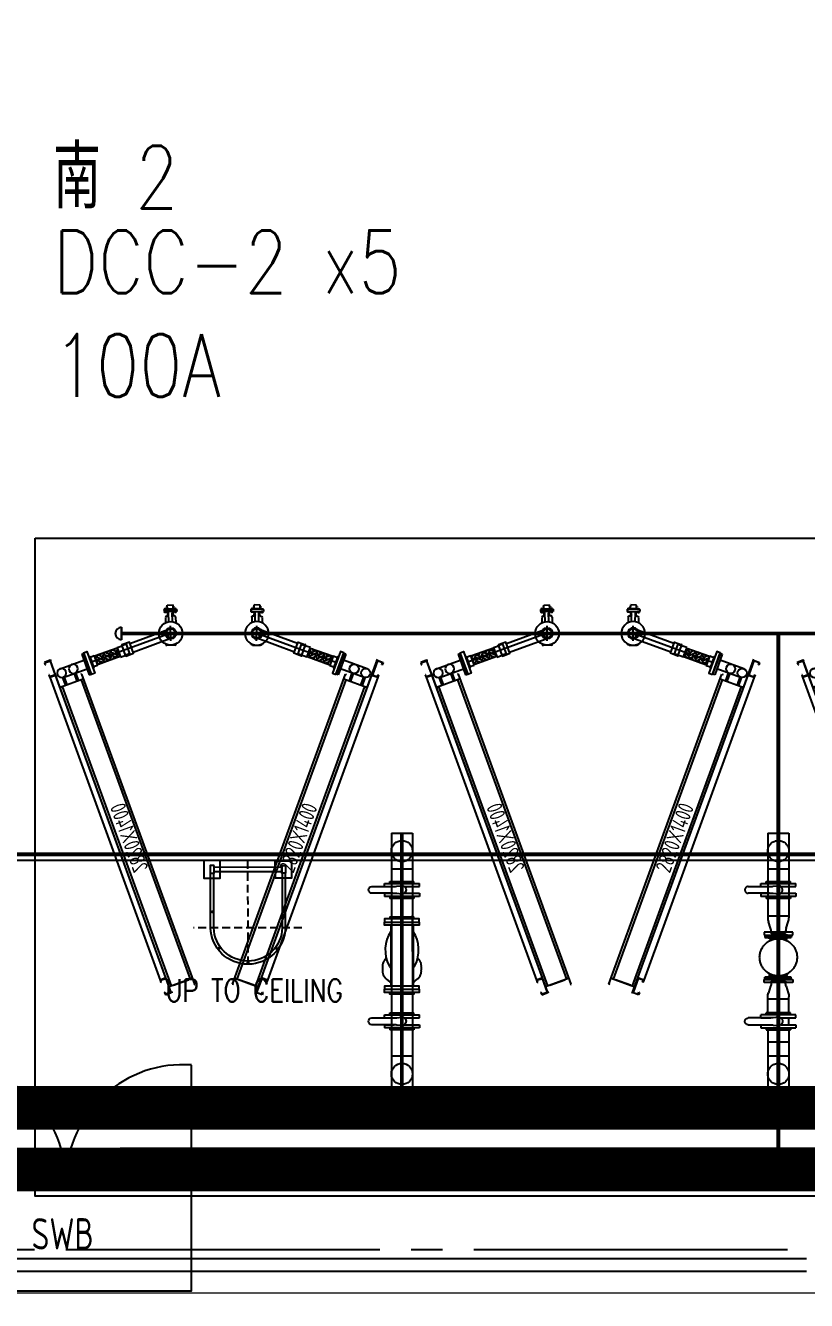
# Model space of a CAD drawing. Extents: x -18489 to 195597, y -1599 to 112111.
# Drawn here: x 2823 to 3445, y -41 to 976 of the extents above; entities that cross this region are included whole.
import ezdxf
from ezdxf.enums import TextEntityAlignment as Align

# ---------------------------------------------------------------- set-up
doc = ezdxf.new("R2010")
doc.units = 0
doc.header["$LTSCALE"] = 100
for name, pattern in [('188K-SM-03-F10-ARCH-PA-Y2257103$0$18P6-SM-03-C40-ARCH-PA-Y2211058$0$DASHED', [19.05, 12.7, -6.35]), ('188K-SM-07-F10-MECH-CR PIPE-Y2257103$0$XFM1Q20-200k$0$CENTER', [2, 1.25, -0.25, 0.25, -0.25]), ('X-S-FAB-L10$0$COL-CEN-LIN', [3.25, 2.5, -0.25, 0.25, -0.25])]:
    doc.linetypes.add(name, pattern=pattern)
for name, color, linetype in [('188K-SM-03-F10-ARCH-PA-Y2257103$0$K-0-TXT-高度', 53, 'Continuous'), ('188K-SM-03-F10-ARCH-PA-Y2257103$0$K-AREA', 53, 'Continuous'), ('188K-SM-03-F10-ARCH-PA-Y2257103$0$K-P-LAD-420', 53, 'Continuous'), ('188K-SM-03-F10-ARCH-PA-Y2257103$0$K-P1S-4.2-單抗', 53, 'Continuous'), ('188K-SM-03-F10-ARCH-PA-Y2257103$0$K-岩棉 2hr 7.5-非抗', 53, 'Continuous'), ('188K-SM-03-F10-ELEC-EQ-Y2257103$0$E-PANEL', 255, 'Continuous'), ('188K-SM-07-F10-MECH-CR PIPE-Y2257103$0$00_AC_CHS_12℃', 4, 'Continuous'), ('188K-SM-07-F10-MECH-CR PIPE-Y2257103$0$00_AC_CHS_20℃', 3, 'Continuous'), ('188K-SM-07-F10-MECH-CR PIPE-Y2257103$0$00_DCC', 7, 'Continuous'), ('188K-SM-07-F10-MECH-CR PIPE-Y2257103$0$00_閥站分組', 1, 'Continuous'), ('188K-SM-07-F10-MECH-CR PIPE-Y2257103$0$XFM1Q20-200k$0$U-PCW-V', 2, 'Continuous'), ('X-S-FAB-L10$0$0-DIM-TXT', 8, 'Continuous'), ('X-S-FAB-L10$0$A-WALL-EX', 8, 'Continuous'), ('X-S-FAB-L10$0$BLOCK', 8, 'Continuous'), ('X-S-FAB-L10$0$CCL', 8, 'X-S-FAB-L10$0$COL-CEN-LIN')]:
    doc.layers.add(name, color=color, linetype=linetype)
doc.styles.add('188K-SM-03-F10-ARCH-PA-Y2257103$0$18P2-XFDP10$0$AA-TXT', font='simplex.shx', dxfattribs={"width": 0.8, "bigfont": 'chineset.shx'})
doc.styles.add('188K-SM-03-F10-ELEC-EQ-Y2257103$0$X-F-L25-E-PDP-EQ-200K$0$AA-TXT', font='isocp.shx', dxfattribs={"bigfont": 'chineset.shx'})
doc.styles.add('188K-SM-07-F10-MECH-CR PIPE-Y2257103$0$XFM1Q20-200k$0$12P7-XCM2P10$0$AA-TXT', font='simplex.shx', dxfattribs={"bigfont": 'china.shx'})
doc.styles.add('188K-SM-07-F10-MECH-CR PIPE-Y2257103$0$XFM1Q20-200k$0$aa-txt', font='isocp.shx', dxfattribs={"bigfont": 'chineset.shx'})
doc.styles.add('X-S-FAB-L10$0$CHINA', font='simplex.shx', dxfattribs={"width": 0.75, "bigfont": 'chineset.shx'})
doc.styles.add('X-S-FAB-L10$0$Standard', font='', dxfattribs={"width": 0.8})
doc.styles.add('X-S-FAB-L10$0$TG_NOTE_TEXT', font='simplex.shx', dxfattribs={"width": 0.75, "bigfont": 'chineset.shx'})
doc.styles.get('X-S-FAB-L10$0$Standard').set_extended_font_data('Microsoft JhengHei')

# ---------------------------------------------------------------- blocks, each defined once
blk = doc.blocks.new('X-S-FAB-L10$0$FAB2-L05')
at = {"layer": 'X-S-FAB-L10$0$CCL'}
blk.add_line((-26880, 720), (1210, 720), dxfattribs=at)
blk = doc.blocks.new('X-S-FAB-L10')
at = {"layer": 'X-S-FAB-L10$0$A-WALL-EX', "lineweight": 0, "flags": 128}
blk.add_lwpolyline([(6815, -35), (1800, -35)], dxfattribs=at)
at = {"layer": 'X-S-FAB-L10$0$BLOCK'}
blk.add_blockref('X-S-FAB-L10$0$FAB2-L05', (26160, -720), dxfattribs=at)
at = {"style": 'X-S-FAB-L10$0$TG_NOTE_TEXT', "width": 0.5, "flags": 1}
for p in [(7463.301, 9020), (18268.251, 8649), (11197.77, 4800.167), (16485.801, 4800.167), (25420.27, 2635), (13360, 320.001, 0), (7463.301, -33.333)]:
    blk.add_attdef('WH', text='', height=20, dxfattribs=at).set_placement(p, align=Align.BOTTOM_LEFT)
at = {"width": 0.5}
for style, p in [('X-S-FAB-L10$0$TG_NOTE_TEXT', (7585, 9020)), ('X-S-FAB-L10$0$TG_NOTE_TEXT', (18389.95, 8649)), ('X-S-FAB-L10$0$TG_NOTE_TEXT', (11117.5, 4813.5)), ('X-S-FAB-L10$0$TG_NOTE_TEXT', (16607.5, 4813.5)), ('X-S-FAB-L10$0$TG_NOTE_TEXT', (25350, 2635)), ('X-S-FAB-L10$0$Standard', (13129.375, 325.001, 0)), ('X-S-FAB-L10$0$TG_NOTE_TEXT', (7585, -20))]:
    blk.add_attdef('DESC', text='', height=10, dxfattribs=dict(at, style=style)).set_placement(p, align=Align.BOTTOM_LEFT)
for tag, style, p in [('TYPE', 'X-S-FAB-L10$0$TG_NOTE_TEXT', (7619.286, 9020)), ('NO', 'X-S-FAB-L10$0$TG_NOTE_TEXT', (7650.095, 9020)), ('TYPE', 'X-S-FAB-L10$0$TG_NOTE_TEXT', (18424.236, 8649)), ('NO', 'X-S-FAB-L10$0$TG_NOTE_TEXT', (18455.045, 8649)), ('NO', 'X-S-FAB-L10$0$TG_NOTE_TEXT', (11088.595, 4813.5)), ('TYPE', 'X-S-FAB-L10$0$TG_NOTE_TEXT', (11151.786, 4813.5)), ('TYPE', 'X-S-FAB-L10$0$TG_NOTE_TEXT', (16641.786, 4813.5)), ('NO', 'X-S-FAB-L10$0$TG_NOTE_TEXT', (16672.595, 4813.5)), ('NO', 'X-S-FAB-L10$0$TG_NOTE_TEXT', (25313, 2635)), ('TYPE', 'X-S-FAB-L10$0$TG_NOTE_TEXT', (25350, 2635)), ('NO', 'X-S-FAB-L10$0$Standard', (13100, 320.001, 0)), ('TYPE', 'X-S-FAB-L10$0$Standard', (13129.375, 320.001, 0)), ('TYPE', 'X-S-FAB-L10$0$TG_NOTE_TEXT', (7619.286, -20)), ('NO', 'X-S-FAB-L10$0$TG_NOTE_TEXT', (7650.095, -20))]:
    blk.add_attdef(tag, text='', height=10, dxfattribs=dict(at, style=style)).set_placement(p, align=Align.BOTTOM_RIGHT)
at = {"style": 'X-S-FAB-L10$0$TG_NOTE_TEXT', "width": 0.5, "flags": 1}
for rotation, p in [(180, (43, 7480)), (180, (943, 7480)), (90, (24310, 3717.77)), (270, (17080, 1711.699))]:
    blk.add_attdef('WH', text='', height=20, rotation=rotation, dxfattribs=at).set_placement(p, align=Align.BOTTOM_LEFT)
at = {"width": 0.5}
for rotation, style, p in [(180, 'X-S-FAB-L10$0$Standard', (317.625, 7480)), (180, 'X-S-FAB-L10$0$Standard', (1217.625, 7480)), (90, 'X-S-FAB-L10$0$TG_NOTE_TEXT', (24310, 3647.5)), (270, 'X-S-FAB-L10$0$TG_NOTE_TEXT', (17080, 1605))]:
    blk.add_attdef('DESC', text='', height=10, rotation=rotation, dxfattribs=dict(at, style=style)).set_placement(p, align=Align.BOTTOM_LEFT)
for tag, rotation, style, p in [('TYPE', 180, 'X-S-FAB-L10$0$Standard', (317.625, 7480)), ('NO', 180, 'X-S-FAB-L10$0$Standard', (347, 7480)), ('TYPE', 180, 'X-S-FAB-L10$0$Standard', (1217.625, 7480)), ('NO', 180, 'X-S-FAB-L10$0$Standard', (1247, 7480)), ('TYPE', 90, 'X-S-FAB-L10$0$TG_NOTE_TEXT', (24310, 3647.5)), ('NO', 90, 'X-S-FAB-L10$0$TG_NOTE_TEXT', (24310, 3610.5)), ('TYPE', 270, 'X-S-FAB-L10$0$TG_NOTE_TEXT', (17080, 1605)), ('NO', 270, 'X-S-FAB-L10$0$TG_NOTE_TEXT', (17080, 1573))]:
    blk.add_attdef(tag, text='', height=10, rotation=rotation, dxfattribs=dict(at, style=style)).set_placement(p, align=Align.BOTTOM_RIGHT)
at = {"layer": 'X-S-FAB-L10$0$0-DIM-TXT', "style": 'X-S-FAB-L10$0$CHINA', "width": 0.75}
for p in [(667.414, 7855.1, -2689.4), (22627.353, 6728.814), (25644.722, 6728.814), (24778.787, 5569.051), (1118.252, 4980), (417.801, 4594.623), (23874.84, 4355), (22927.43, 4330.122), (23749.869, 3901.367), (417.801, 3765.236), (1118.252, 3730), (417.801, 3115.79), (536.882, 2227.832), (16908.994, 1782.652), (888.445, 880.466), (16977.43, 750), (18878.841, 750), (25641.221, 553.233), (21364.03, 526.894)]:
    blk.add_attdef('HIG', text='', height=80, dxfattribs=at).set_placement(p, align=Align.MIDDLE_LEFT)
blk = doc.blocks.new('188K-SM-03-F10-ELEC-EQ-Y2257103$0$E-SWB')
at = {"color": 140}
for p, q in [((60, 90), (60, 180)), ((260, 90), (260, 180)), ((0, 90), (0, 150)), ((60, 85), (0, 85)), ((260, 85), (60, 85))]:
    blk.add_line(p, q, dxfattribs=at)
for points in [[(60, 90), (0, 90), (0, 0), (60, 0)], [(260, 90), (60, 90), (60, 0), (260, 0)]]:
    blk.add_lwpolyline(points, close=True, dxfattribs=at)
for centre, radius, start, end in [((66.7, 86.9), 93.4, 1.9321, 94.0935), ((253.3, 86.9), 93.4, 85.9065, 178.0679), ((-9.6, 80.4), 70.3, 7.8575, 82.1425)]:
    blk.add_arc(centre, radius, start, end, dxfattribs=at)
at = {"color": 140, "style": '188K-SM-03-F10-ELEC-EQ-Y2257103$0$X-F-L25-E-PDP-EQ-200K$0$AA-TXT', "width": 0.8}
blk.add_text('SWB', height=25, dxfattribs=at).set_placement((157.4, 45.4), align=Align.MIDDLE_CENTER)
blk = doc.blocks.new('188K-SM-03-F10-ELEC-EQ-Y2257103')
at = {"layer": '188K-SM-03-F10-ELEC-EQ-Y2257103$0$E-PANEL'}
blk.add_blockref('188K-SM-03-F10-ELEC-EQ-Y2257103$0$E-SWB', (2695, -33), dxfattribs=at)
blk = doc.blocks.new('188K-SM-07-F10-MECH-CR PIPE-Y2257103$0$XFM1Q20-200k$0$BV-150V-T1')
at = {"color": 0, "linetype": 'ByBlock'}
for p, q in [((-2.7, 14), (-5.2, 14)), ((-5.2, -14), (-5.2, 14)), ((2.7, 14), (5.2, 14)), ((5.2, 14), (5.2, -14)), ((-5.2, 9.6), (-6.7, 9.6)), ((-6.7, -9.6), (-6.7, 9.6)), ((5.2, 9.6), (6.7, 9.6)), ((6.7, 9.6), (6.7, -9.6)), ((-5.2, -9.6), (-6.7, -9.6)), ((2.7, -8.4), (-2.7, -8.4)), ((5.2, -9.6), (6.7, -9.6)), ((-2.7, -14), (-5.2, -14)), ((2.7, -14), (5.2, -14))]:
    blk.add_line(p, q, dxfattribs=at)
blk.add_lwpolyline([(-2.7, 7.5), (-2.7, 24, -1), (2.7, 24), (2.7, 7.7, 0.028765), (2.9, 4.2), (3.3, 0.3, -1.044614), (-3.3, 0), (-2.9, 4.1, 0.028765)], format="xyb", close=True, dxfattribs=at)
for points in [[(-2.7, 14), (-2.7, 6.1)], [(2.7, 14), (2.7, 6.3)], [(-2.7, -2), (-2.7, -14)], [(2.7, -2), (2.7, -14)]]:
    blk.add_lwpolyline(points, dxfattribs=at)
blk = doc.blocks.new('188K-SM-07-F10-MECH-CR PIPE-Y2257103$0$XFM1Q20-200k$0$YS-06-B')
at = {"layer": '188K-SM-07-F10-MECH-CR PIPE-Y2257103$0$XFM1Q20-200k$0$U-PCW-V', "color": 0}
for p, q in [((55, 8.9), (6.9, 8.9)), ((55, -8.9), (6.9, -8.9))]:
    blk.add_line(p, q, dxfattribs=at)
for points in [[(4, -13.8), (1.4, -13.8), (1.4, 13.8), (4, 13.8), (4, -13.8)], [(4, -13.8), (6.5, -13.8), (6.5, 13.8), (4, 13.8), (4, -13.8)], [(57.5, -13.8), (55, -13.8), (55, 13.8), (57.5, 13.8), (57.5, -13.8)], [(57.5, -13.8), (60, -13.8), (60, 13.8), (57.5, 13.8), (57.5, -13.8)], [(1.4, -9.6), (0, -9.6), (0, 9.6), (1.4, 9.6)], [(60, -9.6), (61.5, -9.6), (61.5, 9.6), (60, 9.6)]]:
    blk.add_lwpolyline(points, dxfattribs=at)
for points in [[(18.6, 15.5, 0.133256), (14.6, 14.4, 0.106756), (10.9, 10.9, 0.036777), (9.6, 8.9, 0.036777)], [(28.8, 12.5, 0.064337), (26.3, 14.4, 0.133256), (22.3, 15.5)], [(9.6, -8.9, 0.036777), (10.9, -10.9, 0.106756), (14.6, -14.4, 0.133256), (18.6, -15.5)], [(22.3, -15.5, 0.133256), (26.3, -14.4, 0.064337), (28.8, -12.5, 0.064337)]]:
    blk.add_lwpolyline(points, format="xyb", dxfattribs=at)
for centre, radius, start, end in [((20.5, 4.3), 11.3, 80.5245, 99.4755), ((29, 0), 12.1, 121.7693, 132.5173), ((35.2, -14.3), 27.6, 57.3698, 116.9234), ((29, 0), 12.1, 227.4827, 238.2307), ((35.2, 14.3), 27.6, 243.0766, 302.6302), ((20.5, -4.3), 11.3, 260.5245, 279.4755)]:
    blk.add_arc(centre, radius, start, end, dxfattribs=at)
blk = doc.blocks.new('188K-SM-07-F10-MECH-CR PIPE-Y2257103$0$DCC-閥站(入)')
at = {"layer": '188K-SM-07-F10-MECH-CR PIPE-Y2257103$0$00_DCC', "color": 4}
for p, q in [((-8.4, 206.3, 0), (-8.4, 0, 0)), ((-8.4, 206.3), (8.4, 206.3)), ((8.4, 206.3, 0), (8.4, 0, 0)), ((-8.4, 177.7), (8.4, 177.7)), ((8.4, 112, 0), (8.4, 140.6, 0)), ((-8.4, 28.6), (8.4, 28.6)), ((-8.4, 0), (8.4, 0))]:
    blk.add_line(p, q, dxfattribs=at)
at = {"layer": '188K-SM-07-F10-MECH-CR PIPE-Y2257103$0$00_DCC', "color": 4, "linetype": '188K-SM-07-F10-MECH-CR PIPE-Y2257103$0$XFM1Q20-200k$0$CENTER'}
blk.add_line((0, 0, 0), (0, 206.3, 0), dxfattribs=at)
at = {"layer": '188K-SM-07-F10-MECH-CR PIPE-Y2257103$0$00_DCC', "color": 4}
for centre in [(0, 192), (0, 14.3)]:
    blk.add_circle(centre, 8.41, dxfattribs=at)
at = {"layer": '188K-SM-07-F10-MECH-CR PIPE-Y2257103$0$00_DCC', "color": 4, "rotation": 90}
for name, p in [('188K-SM-07-F10-MECH-CR PIPE-Y2257103$0$XFM1Q20-200k$0$BV-150V-T1', (0, 161)), ('188K-SM-07-F10-MECH-CR PIPE-Y2257103$0$XFM1Q20-200k$0$YS-06-B', (0, 77.9)), ('188K-SM-07-F10-MECH-CR PIPE-Y2257103$0$XFM1Q20-200k$0$BV-150V-T1', (0, 56.2))]:
    blk.add_blockref(name, p, dxfattribs=at)
blk = doc.blocks.new('188K-SM-07-F10-MECH-CR PIPE-Y2257103$0$XFM1Q20-200k$0$R6-4')
at = {"layer": '188K-SM-07-F10-MECH-CR PIPE-Y2257103$0$00_DCC', "color": 60}
for p, q in [((-5.7, 0), (5.7, 0)), ((-5.7, 0), (-5.7, -1)), ((-6.2, -4.1), (-7.9, -9.3)), ((5.7, 0), (5.7, -1)), ((6.2, -4.1), (7.9, -9.3)), ((-8.4, -14), (-8.4, -12.4)), ((8.4, -14), (-8.4, -14)), ((8.4, -14), (8.4, -12.4))]:
    blk.add_line(p, q, dxfattribs=at)
for centre, start, end in [((1.6, -12.4), 161.7321, 180), ((-15.7, -1), 341.7321, 0), ((15.7, -1), 180, 198.2679), ((-1.6, -12.4), 0, 18.2679)]:
    blk.add_arc(centre, 10, start, end, dxfattribs=at)
blk = doc.blocks.new('188K-SM-07-F10-MECH-CR PIPE-Y2257103$0$DCC-閥站(出)')
at = {"layer": '188K-SM-07-F10-MECH-CR PIPE-Y2257103$0$00_DCC', "color": 60, "linetype": '188K-SM-07-F10-MECH-CR PIPE-Y2257103$0$XFM1Q20-200k$0$CENTER'}
for p, q in [((-8.4, 206.3, 0), (-8.4, 140.2, 0)), ((-8.4, 206.3, 0), (8.4, 206.3, 0)), ((0, 0), (0, 206.3, 0)), ((8.4, 206.3, 0), (8.4, 140.2, 0)), ((-8.4, 177.7, 0), (8.4, 177.7, 0)), ((-10.8, 124.7, 0), (-0.3, 124.7, 0)), ((-10.8, 124.7, 0), (-10.8, 123.2, 0)), ((-10.8, 123.2, 0), (-0.3, 123.2, 0)), ((-10.7, 123.1, 0), (-10.8, 123.2, 0)), ((-0.3, 123.1, 0), (-10.7, 123.1, 0)), ((-7.8, 124.9, 0), (-0.3, 124.9, 0)), ((-7.8, 124.7, 0), (-7.8, 124.9, 0)), ((-7.3, 122.1, 0), (-7.3, 122.9, 0)), ((7.3, 124.9, 0), (-0.3, 124.9, 0)), ((10.2, 124.7, 0), (-0.3, 124.7, 0)), ((10.2, 123.2, 0), (-0.3, 123.2, 0)), ((-0.3, 123.1, 0), (10.1, 123.1, 0)), ((6.7, 121.9, 0), (6.7, 122.9, 0)), ((7.3, 124.7, 0), (7.3, 124.9, 0)), ((10.1, 123.1, 0), (10.2, 123.2, 0)), ((10.2, 124.7, 0), (10.2, 123.2, 0)), ((-6.7, 121.9, 0), (-0.3, 121.9, 0)), ((6.7, 121.9, 0), (-0.3, 121.9, 0)), ((-10.7, 91.5, 0), (-10.8, 91.4, 0)), ((-0.3, 91.5, 0), (-10.7, 91.5, 0)), ((-7.3, 93, 0), (-7.3, 91.7, 0)), ((6.7, 92.5, 0), (-7.3, 92.5, 0)), ((-0.3, 91.5, 0), (10.1, 91.5, 0)), ((6.7, 92.5, 0), (6.7, 91.7, 0)), ((10.1, 91.5, 0), (10.2, 91.4, 0)), ((-10.8, 91.4, 0), (-0.3, 91.4, 0)), ((-10.8, 89.9, 0), (-10.8, 91.4, 0)), ((-10.8, 89.9, 0), (-0.3, 89.9, 0)), ((-7.8, 89.9, 0), (-7.8, 89.7, 0)), ((-7.8, 89.7, 0), (-0.3, 89.7, 0)), ((10.2, 91.4, 0), (-0.3, 91.4, 0)), ((10.2, 89.9, 0), (-0.3, 89.9, 0)), ((7.3, 89.7, 0), (-0.3, 89.7, 0)), ((7.3, 89.9, 0), (7.3, 89.7, 0)), ((10.2, 89.9, 0), (10.2, 91.4, 0)), ((-8.4, 62.6, 0), (-8.4, 74, 0)), ((8.4, 62.6, 0), (8.4, 74, 0)), ((-8.4, 49.5, 0), (-8.4, 0, 0)), ((8.4, 49.5, 0), (8.4, 0, 0)), ((8.4, 39.5, 0), (-8.4, 39.5, 0)), ((-8.4, 28.6, 0), (8.4, 28.6, 0)), ((-8.4, 0, 0), (8.4, 0, 0))]:
    blk.add_line(p, q, dxfattribs=at)
at = {"layer": '188K-SM-07-F10-MECH-CR PIPE-Y2257103$0$00_DCC', "color": 60, "linetype": '188K-SM-07-F10-MECH-CR PIPE-Y2257103$0$XFM1Q20-200k$0$CENTER', "elevation": 0}
for points in [[(-11.4, 124.9), (11.4, 124.9), (11.4, 127.3), (-11.4, 127.3)], [(-11.4, 89.7), (11.4, 89.7), (11.4, 87.3), (-11.4, 87.3)]]:
    blk.add_lwpolyline(points, close=True, dxfattribs=at)
at = {"layer": '188K-SM-07-F10-MECH-CR PIPE-Y2257103$0$00_DCC', "color": 60, "linetype": '188K-SM-07-F10-MECH-CR PIPE-Y2257103$0$XFM1Q20-200k$0$CENTER'}
for centre, radius in [((0, 192, 0), 8.41), ((0, 107.3, 0), 14.9), ((0, 14.3, 0), 8.41)]:
    blk.add_circle(centre, radius, dxfattribs=at)
for centre, radius, start, end in [((-7.5, 122.9, 0), 0.2, 0, 90), ((-7.4, 120.6, 0), 1.5, 45, 85.3609), ((7.4, 120.6, 0), 1.5, 94.6391, 135), ((6.9, 122.9, 0), 0.2, 90, 180), ((-7.5, 120.7, 0), 1.5, 345, 45), ((7.5, 120.7, 0), 1.5, 135, 195), ((-7.5, 91.7, 0), 0.2, 270, 0), ((-8.4, 94, 0), 1.5, 317.6297, 21.3232), ((6.9, 91.7, 0), 0.2, 180, 270), ((8.4, 94, 0), 1.5, 158.6768, 222.3703)]:
    blk.add_arc(centre, radius, start, end, dxfattribs=at)
for name, p, rotation in [('188K-SM-07-F10-MECH-CR PIPE-Y2257103$0$XFM1Q20-200k$0$BV-150V-T1', (0, 161, 0), 90), ('188K-SM-07-F10-MECH-CR PIPE-Y2257103$0$XFM1Q20-200k$0$R6-4', (0, 126.3, 0), 180)]:
    blk.add_blockref(name, p, dxfattribs=dict(at, rotation=rotation))
at = {"layer": '188K-SM-07-F10-MECH-CR PIPE-Y2257103$0$00_DCC', "color": 60, "linetype": '188K-SM-07-F10-MECH-CR PIPE-Y2257103$0$XFM1Q20-200k$0$CENTER', "xscale": -1}
blk.add_blockref('188K-SM-07-F10-MECH-CR PIPE-Y2257103$0$XFM1Q20-200k$0$R6-4', (0, 88.3, 0), dxfattribs=at)
at = {"layer": '188K-SM-07-F10-MECH-CR PIPE-Y2257103$0$00_DCC', "color": 60, "linetype": '188K-SM-07-F10-MECH-CR PIPE-Y2257103$0$XFM1Q20-200k$0$CENTER', "xscale": -1, "rotation": 90}
blk.add_blockref('188K-SM-07-F10-MECH-CR PIPE-Y2257103$0$XFM1Q20-200k$0$BV-150V-T1', (0, 56.2, 0), dxfattribs=at)
blk = doc.blocks.new('188K-SM-07-F10-MECH-CR PIPE-Y2257103$0$XFM1P20-200k$0$005')
at = {"layer": '188K-SM-07-F10-MECH-CR PIPE-Y2257103$0$00_DCC'}
h = blk.add_hatch(dxfattribs=at)
h.set_pattern_fill('AR-HBONE', color=60, scale=0.430893, angle=360, style=0)
h.set_pattern_definition([(135, (-2258.2576, -4619.8331), (-8e-16, 2.4374981), [5.1707143, -1.7235714]), (45, (-2259.4764, -4618.6144), (-8e-16, 2.4374981), [5.1707143, -1.7235714])])
h.paths.add_polyline_path([(21.88125, -3.01625), (21.88125, 3.01625), (5.88125, 3.01625), (5.88125, -3.01625)])
edge = h.paths.add_edge_path(flags=17)
edge.add_line((21.88125, 3.01625), (21.88125, -3.01625))
at = {"layer": '188K-SM-07-F10-MECH-CR PIPE-Y2257103$0$00_DCC', "color": 60}
for p, q in [((5.88125, 3.31625), (3, 3.31625)), ((5.88125, 3.31625), (5.88125, -3.31625)), ((21.88125, 3.01625), (5.88125, 3.01625)), ((5.88125, 3.01625), (5.88125, -3.01625)), ((21.88125, 3.31625), (24.7625, 3.31625)), ((21.88125, 3.31625), (21.88125, -3.31625)), ((21.88125, 3.01625), (21.88125, -3.01625)), ((21.88125, -3.01625), (21.88125, 3.01625)), ((28.2625, 3.31625), (24.7625, 3.31625)), ((28.2625, 3.31625), (28.2625, -3.31625)), ((5.88125, -3.31625), (3, -3.31625)), ((21.88125, -3.01625), (5.88125, -3.01625)), ((21.88125, -3.31625), (28.2625, -3.31625)), ((28.2625, -3.31625), (25.38125, -3.31625))]:
    blk.add_line(p, q, dxfattribs=at)
for points in [[(0, -7.6), (0, 7.6), (2.38125, 7.6), (2.38125, -7.6), (0, -7.6)], [(2.38125, 3.8975), (3, 3.8975), (3, -3.8975), (2.38125, -3.8975)]]:
    blk.add_lwpolyline(points, dxfattribs=at)
blk = doc.blocks.new('188K-SM-07-F10-MECH-CR PIPE-Y2257103$0$DCC_配管')
at = {"layer": '188K-SM-07-F10-MECH-CR PIPE-Y2257103$0$00_DCC', "color": 60}
for p, q in [((-64.6, 32.3, 0), (-64.6, 32.3, 0)), ((-63.2, 32.5, 0), (-58.3, 28.6, 0)), ((-71.2, 26.7, 0), (-62.1, 19.5, 0)), ((-63, 27.7, 0), (-70.3, 18.5, 0)), ((-66.7, 23.1, 0), (-3.2, 1.1)), ((-34, 15.7), (-65.5, 26.6, 0)), ((-58.2, 27.2, 0), (-58.2, 27.2, 0)), ((-82.4, 11.2, 0), (-81.4, 12.6, 0)), ((-74.5, 5, 0), (-82.4, 11.2, 0)), ((-82.4, 10.5, 0), (-82.1, 10.8, 0)), ((-81.7, 9.8, 0), (-82.3, 10.3, 0)), ((-82.1, 10.3, 0), (-81.9, 10.7, 0)), ((-81.7, 10, 0), (-81.4, 10.3, 0)), ((-81.4, 12.6, 0), (-73.5, 6.3, 0)), ((-80.7, 12.7, 0), (-80.9, 12.4, 0)), ((-80.4, 12.5, 0), (-80.7, 12.2, 0)), ((-79.8, 12.1, 0), (-80.5, 12.7, 0)), ((-80, 12.1, 0), (-80.2, 11.8, 0)), ((-79.8, 12, 0), (-80, 11.7, 0)), ((-77, 13.5, 0), (-79.1, 10.8, 0)), ((-73.6, 16.7, 0), (-78, 11.1, 0)), ((-77.8, 15.6, 0), (-75.1, 19, 0)), ((-77.7, 14.1, 0), (-77.2, 13.8, 0)), ((-73.6, 10.8, 0), (-75.7, 8.2, 0)), ((-71.3, 14.9, 0), (-75.6, 9.3, 0)), ((-72.8, 10.3, 0), (-73.3, 10.7, 0)), ((-71.4, 10.5, 0), (-68.7, 13.9, 0)), ((-36.4, 8.8), (-67.7, 19.6, 0)), ((-80.7, 9.1, 0), (-82.5, 6.8, 0)), ((-78.8, 3.9, 0), (-82.5, 6.8, 0)), ((-82.2, 8.1, 0), (-81.9, 8.5, 0)), ((-81.8, 7.8, 0), (-82.2, 8.1, 0)), ((-81.5, 8.2, 0), (-81.9, 8.5, 0)), ((-81.5, 9.8, 0), (-81.2, 10.1, 0)), ((-77, 6.2, 0), (-80.7, 9.1, 0)), ((-79.4, 8.8, 0), (-79.7, 8.3, 0)), ((-77, 6.2, 0), (-78.8, 3.9, 0)), ((-78.1, 4.8, 0), (-77.6, 4.5, 0)), ((-77.6, 7.4, 0), (-78, 7, 0)), ((-77.8, 5.2, 0), (-77.3, 4.9, 0)), ((-77.6, 4.5, 0), (-77.3, 4.9, 0)), ((-76.1, 5.6, 0), (-75.9, 5.9, 0)), ((-76.1, 5.4, 0), (-75.4, 4.9, 0)), ((-75.9, 5.4, 0), (-75.7, 5.7, 0)), ((-75.5, 5.1, 0), (-75.2, 5.4, 0)), ((-75.3, 4.9, 0), (-75, 5.2, 0)), ((-74.4, 7.8, 0), (-74.7, 7.4, 0)), ((-74.2, 7.6, 0), (-74.5, 7.3, 0)), ((-74.5, 5, 0), (-73.5, 6.3, 0)), ((-74.2, 7.8, 0), (-73.6, 7.2, 0)), ((-73.8, 7.2, 0), (-74, 6.9, 0)), ((-73.5, 7.1, 0), (-73.8, 6.7, 0)), ((1.2, 3.4), (-1.2, -3.4))]:
    blk.add_line(p, q, dxfattribs=at)
at = {"layer": '188K-SM-07-F10-MECH-CR PIPE-Y2257103$0$00_DCC', "color": 60, "elevation": 0}
for points in [[(-27.6, 14.6), (-33.6, 16.7), (-36.7, 7.8), (-30.7, 5.7)], [(-28.3, 14.8), (-27.6, 14.6), (-30.7, 5.7), (-31.4, 5.9)]]:
    blk.add_lwpolyline(points, dxfattribs=at)
at = {"layer": '188K-SM-07-F10-MECH-CR PIPE-Y2257103$0$00_DCC', "color": 60}
for centre, radius in [((-66.6, 23.1, 0), 9.44), ((-66.6, 23.1, 0), 4.44), ((-66.7, 23.1, 0), 3.65)]:
    blk.add_circle(centre, radius, dxfattribs=at)
for centre, radius, start, end in [((-63.8, 31.7, 0), 1, 51.7097, 141.7097), ((-65.3, 24.9, 0), 2.22, 232.789, 50.6303), ((-58.9, 27.9, 0), 1, 321.7097, 51.7097), ((-82.2, 10.4, 0), 0.143, 154.39, 309.0293), ((-82.2, 10.9, 0), 0.143, 334.39, 51.7097), ((-82, 10.7, 0), 0.143, 334.39, 129.0293), ((-81.7, 10.4, 0), 0.406, 188.1068, 275.3125), ((-81.8, 10.3, 0), 0.406, 8.1068, 95.3125), ((-81.4, 10.2, 0), 0.143, 334.39, 129.0293), ((-81.1, 10, 0), 0.143, 51.7097, 129.0293), ((-81, 12.5, 0), 0.143, 231.7097, 309.0293), ((-80.8, 12.3, 0), 0.143, 154.39, 309.0293), ((-80.6, 12.6, 0), 0.143, 334.39, 129.0293), ((-80.3, 12.2, 0), 0.406, 188.1068, 275.3125), ((-80.4, 12.1, 0), 0.406, 8.1068, 95.3125), ((-80.1, 11.8, 0), 0.143, 154.39, 309.0293), ((-79.9, 12, 0), 0.143, 334.39, 129.0293), ((-79.9, 11.6, 0), 0.143, 154.39, 231.7097), ((-78.8, 11.8, 0), 1, 231.7097, 321.7097), ((-77.1, 14.9, 0), 1, 141.7097, 231.7097), ((-77.8, 13, 0), 1, 321.7097, 51.7097), ((-73.9, 9.9, 0), 1, 51.7097, 141.7097), ((-72.2, 11.1, 0), 1, 231.7097, 321.7097), ((-81.6, 9.9, 0), 0.143, 154.39, 309.0293), ((-76, 5.5, 0), 0.143, 154.39, 309.0293), ((-76, 6, 0), 0.143, 334.39, 51.7097), ((-75.8, 5.8, 0), 0.143, 334.39, 129.0293), ((-75.5, 5.5, 0), 0.406, 188.1068, 275.3125), ((-74.8, 8.7, 0), 1, 141.7097, 231.7097), ((-75.6, 5.3, 0), 0.406, 8.1068, 95.3125), ((-75.3, 5, 0), 0.143, 154.39, 309.0293), ((-75.1, 5.3, 0), 0.143, 334.39, 129.0293), ((-74.9, 5.1, 0), 0.143, 51.7097, 129.0293), ((-74.8, 7.5, 0), 0.143, 231.7097, 309.0293), ((-74.6, 7.4, 0), 0.143, 154.39, 309.0293), ((-74.1, 7.3, 0), 0.406, 188.1068, 275.3125), ((-74.3, 7.6, 0), 0.143, 334.39, 129.0293), ((-74.2, 7.2, 0), 0.406, 8.1068, 95.3125), ((-73.9, 6.9, 0), 0.143, 154.39, 309.0293), ((-73.7, 7.1, 0), 0.143, 334.39, 129.0293), ((-73.7, 6.7, 0), 0.143, 154.39, 231.7097)]:
    blk.add_arc(centre, radius, start, end, dxfattribs=at)
at = {"layer": '188K-SM-07-F10-MECH-CR PIPE-Y2257103$0$00_DCC', "color": 60, "xscale": 1.210111893907765, "yscale": 1.210111893907765, "zscale": 1.210111893907765, "rotation": 160.8548292855056}
blk.add_blockref('188K-SM-07-F10-MECH-CR PIPE-Y2257103$0$XFM1P20-200k$0$005', (0, 0), dxfattribs=at)
blk = doc.blocks.new('188K-SM-07-F10-MECH-CR PIPE-Y2257103$0$DCC-2_2.82x1.4')
at = {"layer": '188K-SM-07-F10-MECH-CR PIPE-Y2257103$0$00_DCC', "color": 4}
for p, q in [((278, 32.1), (260.5, 32.1)), ((260.5, 30.3), (260.5, 32.1)), ((278, 30.3), (278, 32.1)), ((0, 25), (263, 25.1)), ((0, 24), (0, 25)), ((5, 25), (5, 5)), ((5, 25), (5, 5)), ((5, 23), (259, 23.1)), ((5, 8.6), (5, 21.4)), ((259, 25.1), (259, 5.1)), ((265.6, 20.6), (259, 20.6)), ((278, 30.3), (260.5, 30.3)), ((263, 25.1), (263, 24.1)), ((265.6, 10.2), (265.6, 30.3)), ((272.9, 10.2), (272.9, 30.3)), ((265.6, 19.4), (259, 19.4)), ((265.6, 10.8), (259, 10.8)), ((0, 6), (0, 5)), ((5, 7), (259, 7.1)), ((265.6, 9.6), (259, 9.6))]:
    blk.add_line(p, q, dxfattribs=at)
at = {"layer": '188K-SM-07-F10-MECH-CR PIPE-Y2257103$0$00_DCC', "color": 24}
for p, q in [((0, 5), (282, 5.1)), ((282, 5.1), (282, 6.1))]:
    blk.add_line(p, q, dxfattribs=at)
at = {"layer": '188K-SM-07-F10-MECH-CR PIPE-Y2257103$0$00_DCC'}
for p, q in [((0, 0), (0, 5)), ((0, 5), (12.5, 5)), ((2, 0), (0, 0)), ((12.2, 4.7), (0.3, 4.7)), ((0.3, 4.7), (0.3, 0.3)), ((0.3, 0.3), (2, 0.3)), ((2, 0.3), (2, 0)), ((10.5, 0), (10.5, 0.3)), ((10.5, 0.3), (12.2, 0.3)), ((12.5, 0), (10.5, 0)), ((12.2, 0.3), (12.2, 4.7)), ((12.5, 5), (12.5, 0)), ((12.5, 0), (12.5, 5)), ((269.5, 5.1), (269.5, 0.1)), ((269.5, 0.1), (269.5, 5.1)), ((269.5, 5.1), (282, 5.1)), ((271.5, 0.1), (269.5, 0.1)), ((281.7, 4.8), (269.8, 4.8)), ((269.8, 4.8), (269.8, 0.4)), ((269.8, 0.4), (271.5, 0.4)), ((271.5, 0.4), (271.5, 0.1)), ((280, 0.1), (280, 0.4)), ((280, 0.4), (281.7, 0.4)), ((282, 0.1), (280, 0.1)), ((281.7, 0.4), (281.7, 4.8)), ((282, 5.1), (282, 0.1))]:
    blk.add_line(p, q, dxfattribs=at)
at = {"layer": '188K-SM-07-F10-MECH-CR PIPE-Y2257103$0$00_DCC', "color": 3}
for p, q in [((12.5, 5), (269.5, 5.1)), ((269.5, 0.1), (12.5, 0))]:
    blk.add_line(p, q, dxfattribs=at)
at = {"layer": '188K-SM-07-F10-MECH-CR PIPE-Y2257103$0$00_DCC'}
blk.add_lwpolyline([(2, -0.2), (2, 0)], dxfattribs=at)
at = {"layer": '188K-SM-07-F10-MECH-CR PIPE-Y2257103$0$00_DCC', "color": 4}
for centre in [(269.3, 20), (269.3, 10.2)]:
    blk.add_circle(centre, 3.65, dxfattribs=at)
at = {"layer": '188K-SM-07-F10-MECH-CR PIPE-Y2257103$0$00_DCC', "xscale": -1, "rotation": 70.85482928510031}
blk.add_blockref('188K-SM-07-F10-MECH-CR PIPE-Y2257103$0$DCC_配管', (269.3, 32.1), dxfattribs=at)
at = {"layer": '188K-SM-07-F10-MECH-CR PIPE-Y2257103$0$00_DCC', "color": 4, "style": '188K-SM-07-F10-MECH-CR PIPE-Y2257103$0$XFM1Q20-200k$0$aa-txt', "width": 0.8}
blk.add_text('2820X1400', height=12.5, rotation=360, dxfattribs=at).set_placement((127.6, 15.8), align=Align.MIDDLE)
blk = doc.blocks.new('188K-SM-07-F10-MECH-CR PIPE-Y2257103')
at = {"layer": '188K-SM-07-F10-MECH-CR PIPE-Y2257103$0$00_AC_CHS_12℃', "ltscale": 1000, "const_width": 35}
blk.add_lwpolyline([(1863.885, 112.877), (12844.042, 112.877), (12844.042, -152.494), (15041.321, -152.494), (15041.321, 85.834), (16672.641, 85.834), (16672.641, 1909.873), (24026.171, 1909.873)], dxfattribs=at)
at = {"layer": '188K-SM-07-F10-MECH-CR PIPE-Y2257103$0$00_AC_CHS_12℃', "ltscale": 1000, "const_width": 3, "elevation": 0}
blk.add_lwpolyline([(3122.713, 331.862), (3122.713, 109.542)], dxfattribs=at)
at = {"layer": '188K-SM-07-F10-MECH-CR PIPE-Y2257103$0$00_AC_CHS_20℃', "ltscale": 1000}
for p, q in [((2899.347, 496.081, 0), (2899.347, 486.081, 0)), ((2899.347, 486.081, 0), (2899.347, 496.081, 0))]:
    blk.add_line(p, q, dxfattribs=at)
at = {"layer": '188K-SM-07-F10-MECH-CR PIPE-Y2257103$0$00_AC_CHS_20℃', "ltscale": 1000, "const_width": 35}
blk.add_lwpolyline([(1863.885, 63.55), (12780.714, 65.58), (12782.797, -201.709), (15093.572, -202.093), (15101.312, 29.205), (16720.194, 27.785), (16720.194, 1812.454), (24026.171, 1812.454)], dxfattribs=at)
at = {"layer": '188K-SM-07-F10-MECH-CR PIPE-Y2257103$0$00_AC_CHS_20℃', "ltscale": 1000, "const_width": 3, "elevation": 0}
for points in [[(2899.347, 491.081), (3560.459, 491.081)], [(3422.601, 60.5), (3422.601, 491.081)]]:
    blk.add_lwpolyline(points, dxfattribs=at)
at = {"layer": '188K-SM-07-F10-MECH-CR PIPE-Y2257103$0$00_AC_CHS_20℃', "ltscale": 1000}
blk.add_arc((2899.347, 491.081, 0), 5, 90, 270, dxfattribs=at)
blk.add_arc((2899.347, 491.081, 0), 5, 90, 270, dxfattribs=at)
at = {"layer": '188K-SM-07-F10-MECH-CR PIPE-Y2257103$0$00_閥站分組', "ltscale": 1000, "elevation": 0}
blk.add_lwpolyline([(2830.493, 567.105), (3563.773, 567.105), (3563.773, 42.337), (2830.493, 42.337)], close=True, dxfattribs=at)
at = {"layer": '188K-SM-07-F10-MECH-CR PIPE-Y2257103$0$00_DCC', "xscale": -1, "rotation": 290.021059431338}
for p in [(2934.268, 202.991), (3234.156, 202.99), (3534.044, 202.99)]:
    blk.add_blockref('188K-SM-07-F10-MECH-CR PIPE-Y2257103$0$DCC-2_2.82x1.4', p, dxfattribs=at)
at = {"layer": '188K-SM-07-F10-MECH-CR PIPE-Y2257103$0$00_DCC', "rotation": 69.978940568662}
for p in [(3011.269, 202.991), (3311.157, 202.99)]:
    blk.add_blockref('188K-SM-07-F10-MECH-CR PIPE-Y2257103$0$DCC-2_2.82x1.4', p, dxfattribs=at)
at = {"layer": '188K-SM-07-F10-MECH-CR PIPE-Y2257103$0$00_DCC'}
blk.add_blockref('188K-SM-07-F10-MECH-CR PIPE-Y2257103$0$DCC-閥站(入)', (3122.713, 125.606, 0), dxfattribs=at)
at = {"layer": '188K-SM-07-F10-MECH-CR PIPE-Y2257103$0$00_DCC', "color": 4}
blk.add_blockref('188K-SM-07-F10-MECH-CR PIPE-Y2257103$0$DCC-閥站(出)', (3422.601, 125.606, 0), dxfattribs=at)
at = {"layer": '188K-SM-07-F10-MECH-CR PIPE-Y2257103$0$00_閥站分組', "style": '188K-SM-07-F10-MECH-CR PIPE-Y2257103$0$XFM1Q20-200k$0$12P7-XCM2P10$0$AA-TXT', "width": 0.8}
for s, p in [('南 2', (2844.85, 854.959)), ('DCC-2 x5', (2844.85, 787.459)), ('100A', (2844.85, 704.816))]:
    blk.add_text(s, height=50, dxfattribs=at).set_placement(p, align=Align.MIDDLE_LEFT)
blk = doc.blocks.new('188K-SM-03-F10-ARCH-PA-Y2257103$0$LAD-1')
at = {"linetype": '188K-SM-03-F10-ARCH-PA-Y2257103$0$18P6-SM-03-C40-ARCH-PA-Y2211058$0$DASHED', "ltscale": 0.005}
for points in [[(-77.4, -42.9), (-77.4, 43.5)], [(-106.5, 0), (-23.9, 0)]]:
    blk.add_lwpolyline(points, dxfattribs=at)
for points in [[(-23.8, 22.2), (-23.8, 35.2), (-37.8, 35.2), (-37.8, 22.2)], [(-27.8, 27), (-27.8, 30), (-33.8, 30), (-33.8, 27)], [(-28.9, 27), (-28.9, -27), (-32.7, -27), (-32.7, 27)], [(-23.9, -21.8), (-23.9, -34.8), (-37.9, -34.8), (-37.9, -21.8)], [(-27.8, -27), (-27.8, -30), (-33.8, -30), (-33.8, -27)]]:
    blk.add_lwpolyline(points, close=True)
for points in [[(-33.8, -29.7), (-77.4, -29.7, -0.976777), (-77.4, 29.8), (-33.8, 29.8)], [(-33.8, -27.2), (-77.4, -27.2, -0.974646), (-77.4, 27.3), (-33.8, 27.3)]]:
    blk.add_lwpolyline(points, format="xyb")
for centre in [(-93.7, 23.2), (-64.6, 28.5), (-105.2, 0), (-93.7, -22.5), (-64.6, -28.5)]:
    blk.add_circle(centre, 0.5)
blk = doc.blocks.new('188K-SM-03-F10-ARCH-PA-Y2257103')
at = {"layer": '188K-SM-03-F10-ARCH-PA-Y2257103$0$K-AREA', "const_width": 3, "elevation": 0}
blk.add_lwpolyline([(14160, 315), (1855, 315), (1855, 8313), (1775, 8313), (1775, 8630)], dxfattribs=at)
at = {"layer": '188K-SM-03-F10-ARCH-PA-Y2257103$0$K-P1S-4.2-單抗'}
for p, q in [((7405, 315, 0), (1860, 315, 0)), ((7405, 310, 0), (1860, 310, 0))]:
    blk.add_line(p, q, dxfattribs=at)
at = {"layer": '188K-SM-03-F10-ARCH-PA-Y2257103$0$K-岩棉 2hr 7.5-非抗'}
for p, q in [((3445, -7.5, 0), (2675, -7.5, 0)), ((3445, -17.5, 0), (2675, -17.5, 0))]:
    blk.add_line(p, q, dxfattribs=at)
at = {"layer": '188K-SM-03-F10-ARCH-PA-Y2257103$0$K-P-LAD-420', "rotation": 90.07229666140849}
blk.add_blockref('188K-SM-03-F10-ARCH-PA-Y2257103$0$LAD-1', (3000, 333.8, 0), dxfattribs=at)
at = {"layer": '188K-SM-03-F10-ARCH-PA-Y2257103$0$K-0-TXT-高度', "style": '188K-SM-03-F10-ARCH-PA-Y2257103$0$18P2-XFDP10$0$AA-TXT', "width": 0.8}
blk.add_text('UP TO CEILING', height=18, rotation=360, dxfattribs=at).set_placement((3005, 206.5, 0), align=Align.MIDDLE)

msp = doc.modelspace()

# ---------------------------------------------------------------- block references
for name in ['188K-SM-03-F10-ELEC-EQ-Y2257103', 'X-S-FAB-L10']:
    msp.add_blockref(name, (0, 0))

# ---------------------------------------------------------------- next in the draw order: block references
msp.add_blockref('188K-SM-07-F10-MECH-CR PIPE-Y2257103', (0, 0))

# ---------------------------------------------------------------- next in the draw order: block references
msp.add_blockref('188K-SM-03-F10-ARCH-PA-Y2257103', (0, 0))

doc.saveas('drawing.dxf')
